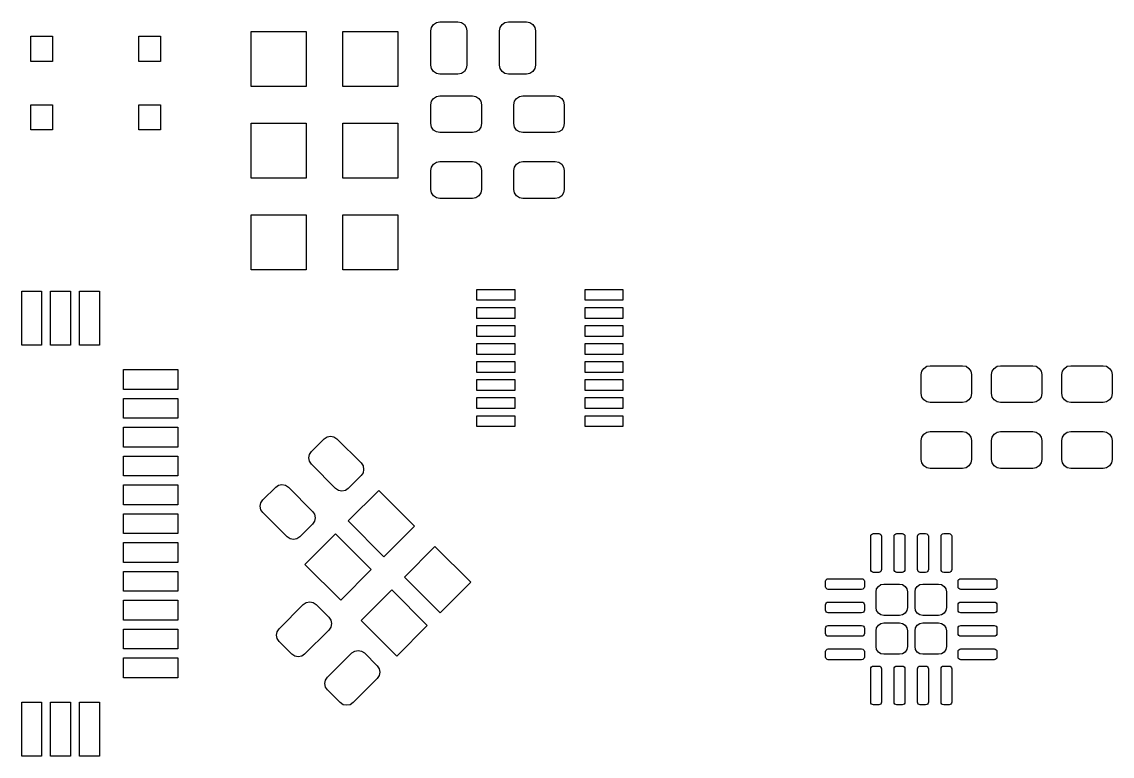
# Model space of a CAD drawing. Header units: inches. Extents: x 0.38 to 5.32, y 0.14 to 3.22.
# Drawn here: x 1.576 to 2.767, y 1.424 to 2.226 of the extents above; entities that cross this region are included whole.
import ezdxf

# ---------------------------------------------------------------- set-up
doc = ezdxf.new("R2010")
doc.units = ezdxf.units.IN
doc.header["$MEASUREMENT"] = 0
doc.layers.add('BLACK', color=250, linetype='CONTINUOUS')

msp = doc.modelspace()

# ---------------------------------------------------------------- linework, layer by layer
at = {"layer": 'BLACK', "linetype": 'CONTINUOUS'}
for p, q in [((1.8269, 2.1557), (1.8269, 2.2157)), ((1.8269, 2.2157), (1.8869, 2.2157)), ((1.8869, 2.2157), (1.8869, 2.1557)), ((1.9269, 2.1557), (1.9269, 2.2157)), ((1.9269, 2.2157), (1.9869, 2.2157)), ((1.9869, 2.2157), (1.9869, 2.1557)), ((2.0231, 2.2166), (2.0238, 2.2203)), ((2.0231, 2.1792), (2.0231, 2.2166)), ((2.0238, 2.2203), (2.026, 2.2235)), ((2.026, 2.2235), (2.0291, 2.2257)), ((2.0291, 2.2257), (2.0329, 2.2264)), ((2.0329, 2.2264), (2.0526, 2.2264)), ((2.0526, 2.2264), (2.0564, 2.2257)), ((2.0564, 2.2257), (2.0596, 2.2235)), ((2.0596, 2.2235), (2.0617, 2.2203)), ((2.0617, 2.2203), (2.0624, 2.2166)), ((2.0624, 2.2166), (2.0624, 2.1792)), ((2.0979, 2.2166), (2.0986, 2.2203)), ((2.0979, 2.1792), (2.0979, 2.2166)), ((2.0986, 2.2203), (2.1008, 2.2235)), ((2.1008, 2.2235), (2.1039, 2.2257)), ((2.1039, 2.2257), (2.1077, 2.2264)), ((2.1077, 2.2264), (2.1274, 2.2264)), ((2.1274, 2.2264), (2.1312, 2.2257)), ((2.1312, 2.2257), (2.1344, 2.2235)), ((2.1344, 2.2235), (2.1365, 2.2203)), ((2.1365, 2.2203), (2.1372, 2.2166)), ((2.1372, 2.2166), (2.1372, 2.1792)), ((1.5861, 2.1831), (1.5861, 2.2107)), ((1.5861, 2.2107), (1.6097, 2.2107)), ((1.6097, 2.2107), (1.6097, 2.1831)), ((1.7042, 2.1831), (1.7042, 2.2107)), ((1.7042, 2.2107), (1.7278, 2.2107)), ((1.7278, 2.2107), (1.7278, 2.1831)), ((1.6097, 2.1831), (1.5861, 2.1831)), ((1.7278, 2.1831), (1.7042, 2.1831)), ((2.0238, 2.1754), (2.0231, 2.1792)), ((2.026, 2.1722), (2.0238, 2.1754)), ((2.0291, 2.1701), (2.026, 2.1722)), ((2.0329, 2.1693), (2.0291, 2.1701)), ((2.0526, 2.1693), (2.0329, 2.1693)), ((2.0564, 2.1701), (2.0526, 2.1693)), ((2.0596, 2.1722), (2.0564, 2.1701)), ((2.0617, 2.1754), (2.0596, 2.1722)), ((2.0624, 2.1792), (2.0617, 2.1754)), ((2.0986, 2.1754), (2.0979, 2.1792)), ((2.1008, 2.1722), (2.0986, 2.1754)), ((2.1039, 2.1701), (2.1008, 2.1722)), ((2.1077, 2.1693), (2.1039, 2.1701)), ((2.1274, 2.1693), (2.1077, 2.1693)), ((2.1312, 2.1701), (2.1274, 2.1693)), ((2.1344, 2.1722), (2.1312, 2.1701)), ((2.1365, 2.1754), (2.1344, 2.1722)), ((2.1372, 2.1792), (2.1365, 2.1754)), ((1.8869, 2.1557), (1.8269, 2.1557)), ((1.9869, 2.1557), (1.9269, 2.1557)), ((2.026, 2.1428), (2.0291, 2.145)), ((2.0291, 2.145), (2.0329, 2.1457)), ((2.0329, 2.1457), (2.0683, 2.1457)), ((2.0683, 2.1457), (2.0721, 2.145)), ((2.0721, 2.145), (2.0753, 2.1428)), ((2.1165, 2.1428), (2.1197, 2.145)), ((2.1197, 2.145), (2.1235, 2.1457)), ((2.1235, 2.1457), (2.1589, 2.1457)), ((2.1589, 2.1457), (2.1627, 2.145)), ((2.1627, 2.145), (2.1659, 2.1428)), ((1.5861, 2.1083), (1.5861, 2.1359)), ((1.5861, 2.1359), (1.6097, 2.1359)), ((1.6097, 2.1359), (1.6097, 2.1083)), ((1.7042, 2.1083), (1.7042, 2.1359)), ((1.7042, 2.1359), (1.7278, 2.1359)), ((1.7278, 2.1359), (1.7278, 2.1083)), ((2.0231, 2.1359), (2.0238, 2.1396)), ((2.0231, 2.1152), (2.0231, 2.1359)), ((2.0238, 2.1396), (2.026, 2.1428)), ((2.0753, 2.1428), (2.0774, 2.1396)), ((2.0774, 2.1396), (2.0782, 2.1359)), ((2.0782, 2.1359), (2.0782, 2.1152)), ((2.1136, 2.1359), (2.1144, 2.1396)), ((2.1136, 2.1152), (2.1136, 2.1359)), ((2.1144, 2.1396), (2.1165, 2.1428)), ((2.1659, 2.1428), (2.168, 2.1396)), ((2.168, 2.1396), (2.1687, 2.1359)), ((2.1687, 2.1359), (2.1687, 2.1152)), ((1.6097, 2.1083), (1.5861, 2.1083)), ((1.7278, 2.1083), (1.7042, 2.1083)), ((1.8269, 2.0557), (1.8269, 2.1157)), ((1.8269, 2.1157), (1.8869, 2.1157)), ((1.8869, 2.1157), (1.8869, 2.0557)), ((1.9269, 2.0557), (1.9269, 2.1157)), ((1.9269, 2.1157), (1.9869, 2.1157)), ((1.9869, 2.1157), (1.9869, 2.0557)), ((2.0238, 2.1114), (2.0231, 2.1152)), ((2.026, 2.1082), (2.0238, 2.1114)), ((2.0291, 2.1061), (2.026, 2.1082)), ((2.0753, 2.1082), (2.0721, 2.1061)), ((2.0774, 2.1114), (2.0753, 2.1082)), ((2.0782, 2.1152), (2.0774, 2.1114)), ((2.1144, 2.1114), (2.1136, 2.1152)), ((2.1165, 2.1082), (2.1144, 2.1114)), ((2.1197, 2.1061), (2.1165, 2.1082)), ((2.1659, 2.1082), (2.1627, 2.1061)), ((2.168, 2.1114), (2.1659, 2.1082)), ((2.1687, 2.1152), (2.168, 2.1114)), ((2.0329, 2.1054), (2.0291, 2.1061)), ((2.0683, 2.1054), (2.0329, 2.1054)), ((2.0721, 2.1061), (2.0683, 2.1054)), ((2.1235, 2.1054), (2.1197, 2.1061)), ((2.1589, 2.1054), (2.1235, 2.1054)), ((2.1627, 2.1061), (2.1589, 2.1054)), ((2.026, 2.071), (2.0291, 2.0731)), ((2.0291, 2.0731), (2.0329, 2.0739)), ((2.0329, 2.0739), (2.0683, 2.0739)), ((2.0683, 2.0739), (2.0721, 2.0731)), ((2.0721, 2.0731), (2.0753, 2.071)), ((2.1165, 2.071), (2.1197, 2.0731)), ((2.1197, 2.0731), (2.1235, 2.0739)), ((2.1235, 2.0739), (2.1589, 2.0739)), ((2.1589, 2.0739), (2.1627, 2.0731)), ((2.1627, 2.0731), (2.1659, 2.071)), ((2.0231, 2.064), (2.0238, 2.0678)), ((2.0231, 2.0433), (2.0231, 2.064)), ((2.0238, 2.0678), (2.026, 2.071)), ((2.0753, 2.071), (2.0774, 2.0678)), ((2.0774, 2.0678), (2.0782, 2.064)), ((2.0782, 2.064), (2.0782, 2.0433)), ((2.1136, 2.064), (2.1144, 2.0678)), ((2.1136, 2.0433), (2.1136, 2.064)), ((2.1144, 2.0678), (2.1165, 2.071)), ((2.1659, 2.071), (2.168, 2.0678)), ((2.168, 2.0678), (2.1687, 2.064)), ((2.1687, 2.064), (2.1687, 2.0433)), ((1.8869, 2.0557), (1.8269, 2.0557)), ((1.9869, 2.0557), (1.9269, 2.0557)), ((2.0238, 2.0396), (2.0231, 2.0433)), ((2.026, 2.0364), (2.0238, 2.0396)), ((2.0774, 2.0396), (2.0753, 2.0364)), ((2.0782, 2.0433), (2.0774, 2.0396)), ((2.1144, 2.0396), (2.1136, 2.0433)), ((2.1165, 2.0364), (2.1144, 2.0396)), ((2.168, 2.0396), (2.1659, 2.0364)), ((2.1687, 2.0433), (2.168, 2.0396)), ((2.0291, 2.0343), (2.026, 2.0364)), ((2.0329, 2.0335), (2.0291, 2.0343)), ((2.0683, 2.0335), (2.0329, 2.0335)), ((2.0721, 2.0343), (2.0683, 2.0335)), ((2.0753, 2.0364), (2.0721, 2.0343)), ((2.1197, 2.0343), (2.1165, 2.0364)), ((2.1235, 2.0335), (2.1197, 2.0343)), ((2.1589, 2.0335), (2.1235, 2.0335)), ((2.1627, 2.0343), (2.1589, 2.0335)), ((2.1659, 2.0364), (2.1627, 2.0343)), ((1.8269, 1.9557), (1.8269, 2.0157)), ((1.8269, 2.0157), (1.8869, 2.0157)), ((1.8869, 2.0157), (1.8869, 1.9557)), ((1.9269, 1.9557), (1.9269, 2.0157)), ((1.9269, 2.0157), (1.9869, 2.0157)), ((1.9869, 2.0157), (1.9869, 1.9557)), ((1.8869, 1.9557), (1.8269, 1.9557)), ((1.9869, 1.9557), (1.9269, 1.9557)), ((1.5762, 1.8733), (1.5762, 1.9323)), ((1.5762, 1.9323), (1.5979, 1.9323)), ((1.5979, 1.9323), (1.5979, 1.8733)), ((1.6077, 1.8733), (1.6077, 1.9323)), ((1.6077, 1.9323), (1.6294, 1.9323)), ((1.6294, 1.9323), (1.6294, 1.8733)), ((1.6392, 1.8733), (1.6392, 1.9323)), ((1.6392, 1.9323), (1.6609, 1.9323)), ((1.6609, 1.9323), (1.6609, 1.8733)), ((2.0733, 1.9223), (2.0733, 1.9341)), ((2.0733, 1.9341), (2.1146, 1.9341)), ((2.1146, 1.9341), (2.1146, 1.9223)), ((2.1914, 1.9223), (2.1914, 1.9341)), ((2.1914, 1.9341), (2.2327, 1.9341)), ((2.2327, 1.9341), (2.2327, 1.9223)), ((2.1146, 1.9223), (2.0733, 1.9223)), ((2.2327, 1.9223), (2.1914, 1.9223)), ((2.0733, 1.9026), (2.0733, 1.9144)), ((2.0733, 1.9144), (2.1146, 1.9144)), ((2.1146, 1.9144), (2.1146, 1.9026)), ((2.1914, 1.9026), (2.1914, 1.9144)), ((2.1914, 1.9144), (2.2327, 1.9144)), ((2.2327, 1.9144), (2.2327, 1.9026)), ((2.1146, 1.9026), (2.0733, 1.9026)), ((2.0733, 1.8829), (2.0733, 1.8947)), ((2.0733, 1.8947), (2.1146, 1.8947)), ((2.1146, 1.8947), (2.1146, 1.8829)), ((2.2327, 1.9026), (2.1914, 1.9026)), ((2.1914, 1.8829), (2.1914, 1.8947)), ((2.1914, 1.8947), (2.2327, 1.8947)), ((2.2327, 1.8947), (2.2327, 1.8829)), ((2.1146, 1.8829), (2.0733, 1.8829)), ((2.2327, 1.8829), (2.1914, 1.8829)), ((1.5979, 1.8733), (1.5762, 1.8733)), ((1.6294, 1.8733), (1.6077, 1.8733)), ((1.6609, 1.8733), (1.6392, 1.8733)), ((2.0733, 1.8632), (2.0733, 1.875)), ((2.0733, 1.875), (2.1146, 1.875)), ((2.1146, 1.875), (2.1146, 1.8632)), ((2.1914, 1.8632), (2.1914, 1.875)), ((2.1914, 1.875), (2.2327, 1.875)), ((2.2327, 1.875), (2.2327, 1.8632)), ((2.1146, 1.8632), (2.0733, 1.8632)), ((2.2327, 1.8632), (2.1914, 1.8632)), ((1.6874, 1.825), (1.6874, 1.8467)), ((1.6874, 1.8467), (1.7465, 1.8467)), ((1.7465, 1.8467), (1.7465, 1.825)), ((2.0733, 1.8435), (2.0733, 1.8554)), ((2.0733, 1.8554), (2.1146, 1.8554)), ((2.1146, 1.8554), (2.1146, 1.8435)), ((2.1914, 1.8435), (2.1914, 1.8554)), ((2.1914, 1.8554), (2.2327, 1.8554)), ((2.2327, 1.8554), (2.2327, 1.8435)), ((2.5593, 1.8448), (2.5614, 1.848)), ((2.5614, 1.848), (2.5646, 1.8502)), ((2.5646, 1.8502), (2.5683, 1.8509)), ((2.5683, 1.8509), (2.6038, 1.8509)), ((2.6038, 1.8509), (2.6075, 1.8502)), ((2.6075, 1.8502), (2.6107, 1.848)), ((2.6107, 1.848), (2.6129, 1.8448)), ((2.636, 1.8448), (2.6382, 1.848)), ((2.6382, 1.848), (2.6414, 1.8502)), ((2.6414, 1.8502), (2.6451, 1.8509)), ((2.6451, 1.8509), (2.6806, 1.8509)), ((2.6806, 1.8509), (2.6843, 1.8502)), ((2.6843, 1.8502), (2.6875, 1.848)), ((2.6875, 1.848), (2.6896, 1.8448)), ((2.7128, 1.8448), (2.7149, 1.848)), ((2.7149, 1.848), (2.7181, 1.8502)), ((2.7181, 1.8502), (2.7219, 1.8509)), ((2.7219, 1.8509), (2.7573, 1.8509)), ((2.7573, 1.8509), (2.7611, 1.8502)), ((2.7611, 1.8502), (2.7643, 1.848)), ((2.7643, 1.848), (2.7664, 1.8448)), ((2.1146, 1.8435), (2.0733, 1.8435)), ((2.0733, 1.8239), (2.0733, 1.8357)), ((2.0733, 1.8357), (2.1146, 1.8357)), ((2.1146, 1.8357), (2.1146, 1.8239)), ((2.2327, 1.8435), (2.1914, 1.8435)), ((2.1914, 1.8239), (2.1914, 1.8357)), ((2.1914, 1.8357), (2.2327, 1.8357)), ((2.2327, 1.8357), (2.2327, 1.8239)), ((2.5585, 1.8411), (2.5593, 1.8448)), ((2.5585, 1.8204), (2.5585, 1.8411)), ((2.6129, 1.8448), (2.6136, 1.8411)), ((2.6136, 1.8411), (2.6136, 1.8204)), ((2.6353, 1.8411), (2.636, 1.8448)), ((2.6353, 1.8204), (2.6353, 1.8411)), ((2.6896, 1.8448), (2.6904, 1.8411)), ((2.6904, 1.8411), (2.6904, 1.8204)), ((2.712, 1.8411), (2.7128, 1.8448)), ((2.712, 1.8204), (2.712, 1.8411)), ((2.7664, 1.8448), (2.7672, 1.8411)), ((2.7672, 1.8411), (2.7672, 1.8204)), ((1.7465, 1.825), (1.6874, 1.825)), ((2.1146, 1.8239), (2.0733, 1.8239)), ((2.2327, 1.8239), (2.1914, 1.8239)), ((1.6874, 1.7935), (1.6874, 1.8152)), ((1.6874, 1.8152), (1.7465, 1.8152)), ((1.7465, 1.8152), (1.7465, 1.7935)), ((2.0733, 1.8042), (2.0733, 1.816)), ((2.0733, 1.816), (2.1146, 1.816)), ((2.1146, 1.816), (2.1146, 1.8042)), ((2.1914, 1.8042), (2.1914, 1.816)), ((2.1914, 1.816), (2.2327, 1.816)), ((2.2327, 1.816), (2.2327, 1.8042)), ((2.5593, 1.8166), (2.5585, 1.8204)), ((2.5614, 1.8135), (2.5593, 1.8166)), ((2.5646, 1.8113), (2.5614, 1.8135)), ((2.5683, 1.8106), (2.5646, 1.8113)), ((2.6038, 1.8106), (2.5683, 1.8106)), ((2.6075, 1.8113), (2.6038, 1.8106)), ((2.6107, 1.8135), (2.6075, 1.8113)), ((2.6129, 1.8166), (2.6107, 1.8135)), ((2.6136, 1.8204), (2.6129, 1.8166)), ((2.636, 1.8166), (2.6353, 1.8204)), ((2.6382, 1.8135), (2.636, 1.8166)), ((2.6414, 1.8113), (2.6382, 1.8135)), ((2.6451, 1.8106), (2.6414, 1.8113)), ((2.6806, 1.8106), (2.6451, 1.8106)), ((2.6843, 1.8113), (2.6806, 1.8106)), ((2.6875, 1.8135), (2.6843, 1.8113)), ((2.6896, 1.8166), (2.6875, 1.8135)), ((2.6904, 1.8204), (2.6896, 1.8166)), ((2.7128, 1.8166), (2.712, 1.8204)), ((2.7149, 1.8135), (2.7128, 1.8166)), ((2.7181, 1.8113), (2.7149, 1.8135)), ((2.7219, 1.8106), (2.7181, 1.8113)), ((2.7573, 1.8106), (2.7219, 1.8106)), ((2.7611, 1.8113), (2.7573, 1.8106)), ((2.7643, 1.8135), (2.7611, 1.8113)), ((2.7664, 1.8166), (2.7643, 1.8135)), ((2.7672, 1.8204), (2.7664, 1.8166)), ((2.1146, 1.8042), (2.0733, 1.8042)), ((2.2327, 1.8042), (2.1914, 1.8042)), ((1.7465, 1.7935), (1.6874, 1.7935)), ((2.0733, 1.7845), (2.0733, 1.7963)), ((2.0733, 1.7963), (2.1146, 1.7963)), ((2.1146, 1.7963), (2.1146, 1.7845)), ((2.1914, 1.7845), (2.1914, 1.7963)), ((2.1914, 1.7963), (2.2327, 1.7963)), ((2.2327, 1.7963), (2.2327, 1.7845)), ((1.6874, 1.762), (1.6874, 1.7837)), ((1.6874, 1.7837), (1.7465, 1.7837)), ((1.7465, 1.7837), (1.7465, 1.762)), ((2.1146, 1.7845), (2.0733, 1.7845)), ((2.2327, 1.7845), (2.1914, 1.7845)), ((2.5593, 1.773), (2.5614, 1.7762)), ((2.5614, 1.7762), (2.5646, 1.7783)), ((2.5646, 1.7783), (2.5683, 1.7791)), ((2.5683, 1.7791), (2.6038, 1.7791)), ((2.6038, 1.7791), (2.6075, 1.7783)), ((2.6075, 1.7783), (2.6107, 1.7762)), ((2.6107, 1.7762), (2.6129, 1.773)), ((2.636, 1.773), (2.6382, 1.7762)), ((2.6382, 1.7762), (2.6414, 1.7783)), ((2.6414, 1.7783), (2.6451, 1.7791)), ((2.6451, 1.7791), (2.6806, 1.7791)), ((2.6806, 1.7791), (2.6843, 1.7783)), ((2.6843, 1.7783), (2.6875, 1.7762)), ((2.6875, 1.7762), (2.6896, 1.773)), ((2.7128, 1.773), (2.7149, 1.7762)), ((2.7149, 1.7762), (2.7181, 1.7783)), ((2.7181, 1.7783), (2.7219, 1.7791)), ((2.7219, 1.7791), (2.7573, 1.7791)), ((2.7573, 1.7791), (2.7611, 1.7783)), ((2.7611, 1.7783), (2.7643, 1.7762)), ((2.7643, 1.7762), (2.7664, 1.773)), ((1.8925, 1.7572), (1.9064, 1.7711)), ((1.9064, 1.7711), (1.9096, 1.7733)), ((1.9096, 1.7733), (1.9133, 1.774)), ((1.9133, 1.774), (1.9171, 1.7733)), ((1.9171, 1.7733), (1.9203, 1.7711)), ((1.9203, 1.7711), (1.9467, 1.7447)), ((2.5585, 1.7692), (2.5593, 1.773)), ((2.5585, 1.7486), (2.5585, 1.7692)), ((2.6129, 1.773), (2.6136, 1.7692)), ((2.6136, 1.7692), (2.6136, 1.7486)), ((2.6353, 1.7692), (2.636, 1.773)), ((2.6353, 1.7486), (2.6353, 1.7692)), ((2.6896, 1.773), (2.6904, 1.7692)), ((2.6904, 1.7692), (2.6904, 1.7486)), ((2.712, 1.7692), (2.7128, 1.773)), ((2.712, 1.7486), (2.712, 1.7692)), ((2.7664, 1.773), (2.7672, 1.7692)), ((2.7672, 1.7692), (2.7672, 1.7486)), ((1.7465, 1.762), (1.6874, 1.762)), ((1.6874, 1.7306), (1.6874, 1.7522)), ((1.6874, 1.7522), (1.7465, 1.7522)), ((1.7465, 1.7522), (1.7465, 1.7306)), ((1.8896, 1.7503), (1.8903, 1.754)), ((1.8903, 1.754), (1.8925, 1.7572)), ((1.8903, 1.7465), (1.8896, 1.7503)), ((1.8925, 1.7433), (1.8903, 1.7465)), ((1.9189, 1.7169), (1.8925, 1.7433)), ((1.9467, 1.7447), (1.9489, 1.7415)), ((1.9489, 1.7415), (1.9496, 1.7377)), ((2.5593, 1.7448), (2.5585, 1.7486)), ((2.5614, 1.7416), (2.5593, 1.7448)), ((2.5646, 1.7395), (2.5614, 1.7416)), ((2.5683, 1.7387), (2.5646, 1.7395)), ((2.6075, 1.7395), (2.6038, 1.7387)), ((2.6107, 1.7416), (2.6075, 1.7395)), ((2.6129, 1.7448), (2.6107, 1.7416)), ((2.6136, 1.7486), (2.6129, 1.7448)), ((2.636, 1.7448), (2.6353, 1.7486)), ((2.6382, 1.7416), (2.636, 1.7448)), ((2.6414, 1.7395), (2.6382, 1.7416)), ((2.6451, 1.7387), (2.6414, 1.7395)), ((2.6843, 1.7395), (2.6806, 1.7387)), ((2.6875, 1.7416), (2.6843, 1.7395)), ((2.6896, 1.7448), (2.6875, 1.7416)), ((2.6904, 1.7486), (2.6896, 1.7448)), ((2.7128, 1.7448), (2.712, 1.7486)), ((2.7149, 1.7416), (2.7128, 1.7448)), ((2.7181, 1.7395), (2.7149, 1.7416)), ((2.7219, 1.7387), (2.7181, 1.7395)), ((2.7611, 1.7395), (2.7573, 1.7387)), ((2.7643, 1.7416), (2.7611, 1.7395)), ((2.7664, 1.7448), (2.7643, 1.7416)), ((2.7672, 1.7486), (2.7664, 1.7448)), ((1.7465, 1.7306), (1.6874, 1.7306)), ((1.9467, 1.7308), (1.9328, 1.7169)), ((1.9489, 1.734), (1.9467, 1.7308)), ((1.9496, 1.7377), (1.9489, 1.734)), ((2.6038, 1.7387), (2.5683, 1.7387)), ((2.6806, 1.7387), (2.6451, 1.7387)), ((2.7573, 1.7387), (2.7219, 1.7387)), ((1.6874, 1.6991), (1.6874, 1.7207)), ((1.6874, 1.7207), (1.7465, 1.7207)), ((1.7465, 1.7207), (1.7465, 1.6991)), ((1.8396, 1.7043), (1.8535, 1.7183)), ((1.8535, 1.7183), (1.8567, 1.7204)), ((1.8567, 1.7204), (1.8604, 1.7211)), ((1.8604, 1.7211), (1.8642, 1.7204)), ((1.8642, 1.7204), (1.8674, 1.7183)), ((1.8674, 1.7183), (1.8938, 1.6918)), ((1.9221, 1.7147), (1.9189, 1.7169)), ((1.9328, 1.7169), (1.9296, 1.7147)), ((1.8374, 1.7011), (1.8396, 1.7043)), ((1.9259, 1.714), (1.9221, 1.7147)), ((1.9296, 1.7147), (1.9259, 1.714)), ((1.9328, 1.6813), (1.9662, 1.7147)), ((1.9662, 1.7147), (2.0052, 1.6757)), ((1.7465, 1.6991), (1.6874, 1.6991)), ((1.8367, 1.6974), (1.8374, 1.7011)), ((1.8374, 1.6936), (1.8367, 1.6974)), ((1.8396, 1.6904), (1.8374, 1.6936)), ((1.8938, 1.6918), (1.896, 1.6886)), ((1.6874, 1.6676), (1.6874, 1.6892)), ((1.6874, 1.6892), (1.7465, 1.6892)), ((1.7465, 1.6892), (1.7465, 1.6676)), ((1.866, 1.664), (1.8396, 1.6904)), ((1.896, 1.6811), (1.8938, 1.6779)), ((1.896, 1.6886), (1.8967, 1.6848)), ((1.8967, 1.6848), (1.896, 1.6811)), ((1.9718, 1.6423), (1.9328, 1.6813)), ((1.7465, 1.6676), (1.6874, 1.6676)), ((1.8938, 1.6779), (1.8799, 1.664)), ((1.8855, 1.6339), (1.9189, 1.6673)), ((1.9189, 1.6673), (1.9579, 1.6284)), ((2.0052, 1.6757), (1.9718, 1.6423)), ((2.5043, 1.6667), (2.5052, 1.6673)), ((2.5052, 1.6673), (2.5063, 1.6676)), ((2.5063, 1.6676), (2.5122, 1.6676)), ((2.5122, 1.6676), (2.5134, 1.6673)), ((2.5134, 1.6673), (2.5143, 1.6667)), ((2.5298, 1.6667), (2.5308, 1.6673)), ((2.5308, 1.6673), (2.5319, 1.6676)), ((2.5319, 1.6676), (2.5378, 1.6676)), ((2.5378, 1.6676), (2.539, 1.6673)), ((2.539, 1.6673), (2.5399, 1.6667)), ((2.5554, 1.6667), (2.5564, 1.6673)), ((2.5564, 1.6673), (2.5575, 1.6676)), ((2.5575, 1.6676), (2.5634, 1.6676)), ((2.5634, 1.6676), (2.5646, 1.6673)), ((2.5646, 1.6673), (2.5655, 1.6667)), ((2.581, 1.6667), (2.582, 1.6673)), ((2.582, 1.6673), (2.5831, 1.6676)), ((2.5831, 1.6676), (2.589, 1.6676)), ((2.589, 1.6676), (2.5901, 1.6673)), ((2.5901, 1.6673), (2.5911, 1.6667)), ((1.6874, 1.6361), (1.6874, 1.6577)), ((1.6874, 1.6577), (1.7465, 1.6577)), ((1.7465, 1.6577), (1.7465, 1.6361)), ((1.8692, 1.6618), (1.866, 1.664)), ((1.873, 1.6611), (1.8692, 1.6618)), ((1.8767, 1.6618), (1.873, 1.6611)), ((1.8799, 1.664), (1.8767, 1.6618)), ((2.5034, 1.6646), (2.5036, 1.6657)), ((2.5034, 1.6282), (2.5034, 1.6646)), ((2.5036, 1.6657), (2.5043, 1.6667)), ((2.5143, 1.6667), (2.515, 1.6657)), ((2.515, 1.6657), (2.5152, 1.6646)), ((2.5152, 1.6646), (2.5152, 1.6282)), ((2.529, 1.6646), (2.5292, 1.6657)), ((2.529, 1.6282), (2.529, 1.6646)), ((2.5292, 1.6657), (2.5298, 1.6667)), ((2.5399, 1.6667), (2.5406, 1.6657)), ((2.5406, 1.6657), (2.5408, 1.6646)), ((2.5408, 1.6646), (2.5408, 1.6282)), ((2.5546, 1.6646), (2.5548, 1.6657)), ((2.5546, 1.6282), (2.5546, 1.6646)), ((2.5548, 1.6657), (2.5554, 1.6667)), ((2.5655, 1.6667), (2.5662, 1.6657)), ((2.5662, 1.6657), (2.5664, 1.6646)), ((2.5664, 1.6646), (2.5664, 1.6282)), ((2.5802, 1.6646), (2.5804, 1.6657)), ((2.5802, 1.6282), (2.5802, 1.6646)), ((2.5804, 1.6657), (2.581, 1.6667)), ((2.5911, 1.6667), (2.5917, 1.6657)), ((2.5917, 1.6657), (2.592, 1.6646)), ((2.592, 1.6646), (2.592, 1.6282)), ((1.9941, 1.62), (2.0275, 1.6534)), ((2.0275, 1.6534), (2.0665, 1.6144)), ((1.7465, 1.6361), (1.6874, 1.6361)), ((1.9245, 1.595), (1.8855, 1.6339)), ((1.6874, 1.6046), (1.6874, 1.6262)), ((1.6874, 1.6262), (1.7465, 1.6262)), ((1.7465, 1.6262), (1.7465, 1.6046)), ((1.9579, 1.6284), (1.9245, 1.595)), ((2.033, 1.581), (1.9941, 1.62)), ((2.5036, 1.6271), (2.5034, 1.6282)), ((2.5043, 1.6261), (2.5036, 1.6271)), ((2.5052, 1.6255), (2.5043, 1.6261)), ((2.5063, 1.6252), (2.5052, 1.6255)), ((2.5122, 1.6252), (2.5063, 1.6252)), ((2.5134, 1.6255), (2.5122, 1.6252)), ((2.5143, 1.6261), (2.5134, 1.6255)), ((2.515, 1.6271), (2.5143, 1.6261)), ((2.5152, 1.6282), (2.515, 1.6271)), ((2.5292, 1.6271), (2.529, 1.6282)), ((2.5298, 1.6261), (2.5292, 1.6271)), ((2.5308, 1.6255), (2.5298, 1.6261)), ((2.5319, 1.6252), (2.5308, 1.6255)), ((2.5378, 1.6252), (2.5319, 1.6252)), ((2.539, 1.6255), (2.5378, 1.6252)), ((2.5399, 1.6261), (2.539, 1.6255)), ((2.5406, 1.6271), (2.5399, 1.6261)), ((2.5408, 1.6282), (2.5406, 1.6271)), ((2.5548, 1.6271), (2.5546, 1.6282)), ((2.5554, 1.6261), (2.5548, 1.6271)), ((2.5564, 1.6255), (2.5554, 1.6261)), ((2.5575, 1.6252), (2.5564, 1.6255)), ((2.5634, 1.6252), (2.5575, 1.6252)), ((2.5646, 1.6255), (2.5634, 1.6252)), ((2.5655, 1.6261), (2.5646, 1.6255)), ((2.5662, 1.6271), (2.5655, 1.6261)), ((2.5664, 1.6282), (2.5662, 1.6271)), ((2.5804, 1.6271), (2.5802, 1.6282)), ((2.581, 1.6261), (2.5804, 1.6271)), ((2.582, 1.6255), (2.581, 1.6261)), ((2.5831, 1.6252), (2.582, 1.6255)), ((2.589, 1.6252), (2.5831, 1.6252)), ((2.5901, 1.6255), (2.589, 1.6252)), ((2.5911, 1.6261), (2.5901, 1.6255)), ((2.5917, 1.6271), (2.5911, 1.6261)), ((2.592, 1.6282), (2.5917, 1.6271)), ((2.0665, 1.6144), (2.033, 1.581)), ((2.4542, 1.6154), (2.4544, 1.6165)), ((2.4542, 1.6095), (2.4542, 1.6154)), ((2.4544, 1.6084), (2.4542, 1.6095)), ((2.4544, 1.6165), (2.455, 1.6175)), ((2.455, 1.6074), (2.4544, 1.6084)), ((2.455, 1.6175), (2.456, 1.6181)), ((2.456, 1.6181), (2.4571, 1.6183)), ((2.4571, 1.6183), (2.4935, 1.6183)), ((2.4935, 1.6183), (2.4947, 1.6181)), ((2.4947, 1.6181), (2.4956, 1.6175)), ((2.4956, 1.6175), (2.4963, 1.6165)), ((2.4963, 1.6084), (2.4956, 1.6074)), ((2.4963, 1.6165), (2.4965, 1.6154)), ((2.4965, 1.6095), (2.4963, 1.6084)), ((2.4965, 1.6154), (2.4965, 1.6095)), ((2.5099, 1.6072), (2.5118, 1.6099)), ((2.5118, 1.6099), (2.5146, 1.6118)), ((2.5146, 1.6118), (2.5179, 1.6124)), ((2.5179, 1.6124), (2.535, 1.6124)), ((2.535, 1.6124), (2.5383, 1.6118)), ((2.5383, 1.6118), (2.541, 1.6099)), ((2.541, 1.6099), (2.5429, 1.6072)), ((2.5525, 1.6072), (2.5543, 1.6099)), ((2.5543, 1.6099), (2.5571, 1.6118)), ((2.5571, 1.6118), (2.5604, 1.6124)), ((2.5604, 1.6124), (2.5775, 1.6124)), ((2.5775, 1.6124), (2.5808, 1.6118)), ((2.5808, 1.6118), (2.5836, 1.6099)), ((2.5836, 1.6099), (2.5854, 1.6072)), ((2.5989, 1.6154), (2.5991, 1.6165)), ((2.5989, 1.6095), (2.5989, 1.6154)), ((2.5991, 1.6084), (2.5989, 1.6095)), ((2.5991, 1.6165), (2.5997, 1.6175)), ((2.5997, 1.6074), (2.5991, 1.6084)), ((2.5997, 1.6175), (2.6007, 1.6181)), ((2.6007, 1.6181), (2.6018, 1.6183)), ((2.6018, 1.6183), (2.6382, 1.6183)), ((2.6382, 1.6183), (2.6394, 1.6181)), ((2.6394, 1.6181), (2.6403, 1.6175)), ((2.6403, 1.6175), (2.641, 1.6165)), ((2.641, 1.6084), (2.6403, 1.6074)), ((2.641, 1.6165), (2.6412, 1.6154)), ((2.6412, 1.6095), (2.641, 1.6084)), ((2.6412, 1.6154), (2.6412, 1.6095)), ((1.7465, 1.6046), (1.6874, 1.6046)), ((1.9467, 1.5727), (1.9802, 1.6061)), ((1.9802, 1.6061), (2.0191, 1.5671)), ((2.456, 1.6068), (2.455, 1.6074)), ((2.4571, 1.6065), (2.456, 1.6068)), ((2.4935, 1.6065), (2.4571, 1.6065)), ((2.4947, 1.6068), (2.4935, 1.6065)), ((2.4956, 1.6074), (2.4947, 1.6068)), ((2.5093, 1.6039), (2.5099, 1.6072)), ((2.5093, 1.5868), (2.5093, 1.6039)), ((2.5429, 1.6072), (2.5435, 1.6039)), ((2.5435, 1.6039), (2.5435, 1.5868)), ((2.5518, 1.6039), (2.5525, 1.6072)), ((2.5518, 1.5868), (2.5518, 1.6039)), ((2.5854, 1.6072), (2.5861, 1.6039)), ((2.5861, 1.6039), (2.5861, 1.5868)), ((2.6007, 1.6068), (2.5997, 1.6074)), ((2.6018, 1.6065), (2.6007, 1.6068)), ((2.6382, 1.6065), (2.6018, 1.6065)), ((2.6394, 1.6068), (2.6382, 1.6065)), ((2.6403, 1.6074), (2.6394, 1.6068)), ((1.6874, 1.5731), (1.6874, 1.5947)), ((1.6874, 1.5947), (1.7465, 1.5947)), ((1.7465, 1.5947), (1.7465, 1.5731)), ((1.8573, 1.5636), (1.8837, 1.59)), ((1.8837, 1.59), (1.8869, 1.5922)), ((1.8869, 1.5922), (1.8907, 1.5929)), ((1.8907, 1.5929), (1.8944, 1.5922)), ((1.8944, 1.5922), (1.8976, 1.59)), ((1.8976, 1.59), (1.9116, 1.5761)), ((2.4542, 1.5898), (2.4544, 1.5909)), ((2.4542, 1.5839), (2.4542, 1.5898)), ((2.4544, 1.5909), (2.455, 1.5919)), ((2.455, 1.5919), (2.456, 1.5925)), ((2.456, 1.5925), (2.4571, 1.5928)), ((2.4571, 1.5928), (2.4935, 1.5928)), ((2.4935, 1.5928), (2.4947, 1.5925)), ((2.4947, 1.5925), (2.4956, 1.5919)), ((2.4956, 1.5919), (2.4963, 1.5909)), ((2.4963, 1.5909), (2.4965, 1.5898)), ((2.4965, 1.5898), (2.4965, 1.5839)), ((2.5099, 1.5835), (2.5093, 1.5868)), ((2.5435, 1.5868), (2.5429, 1.5835)), ((2.5525, 1.5835), (2.5518, 1.5868)), ((2.5861, 1.5868), (2.5854, 1.5835)), ((2.5989, 1.5898), (2.5991, 1.5909)), ((2.5989, 1.5839), (2.5989, 1.5898)), ((2.5991, 1.5909), (2.5997, 1.5919)), ((2.5997, 1.5919), (2.6007, 1.5925)), ((2.6007, 1.5925), (2.6018, 1.5928)), ((2.6018, 1.5928), (2.6382, 1.5928)), ((2.6382, 1.5928), (2.6394, 1.5925)), ((2.6394, 1.5925), (2.6403, 1.5919)), ((2.6403, 1.5919), (2.641, 1.5909)), ((2.641, 1.5909), (2.6412, 1.5898)), ((2.6412, 1.5898), (2.6412, 1.5839)), ((1.7465, 1.5731), (1.6874, 1.5731)), ((1.9116, 1.5761), (1.9137, 1.5729)), ((1.9137, 1.5729), (1.9144, 1.5692)), ((1.9857, 1.5337), (1.9467, 1.5727)), ((2.4544, 1.5828), (2.4542, 1.5839)), ((2.455, 1.5818), (2.4544, 1.5828)), ((2.456, 1.5812), (2.455, 1.5818)), ((2.4571, 1.5809), (2.456, 1.5812)), ((2.4935, 1.5809), (2.4571, 1.5809)), ((2.4947, 1.5812), (2.4935, 1.5809)), ((2.4956, 1.5818), (2.4947, 1.5812)), ((2.4963, 1.5828), (2.4956, 1.5818)), ((2.4965, 1.5839), (2.4963, 1.5828)), ((2.5118, 1.5807), (2.5099, 1.5835)), ((2.5146, 1.5788), (2.5118, 1.5807)), ((2.5179, 1.5782), (2.5146, 1.5788)), ((2.535, 1.5782), (2.5179, 1.5782)), ((2.5383, 1.5788), (2.535, 1.5782)), ((2.541, 1.5807), (2.5383, 1.5788)), ((2.5429, 1.5835), (2.541, 1.5807)), ((2.5543, 1.5807), (2.5525, 1.5835)), ((2.5571, 1.5788), (2.5543, 1.5807)), ((2.5604, 1.5782), (2.5571, 1.5788)), ((2.5775, 1.5782), (2.5604, 1.5782)), ((2.5808, 1.5788), (2.5775, 1.5782)), ((2.5836, 1.5807), (2.5808, 1.5788)), ((2.5854, 1.5835), (2.5836, 1.5807)), ((2.5991, 1.5828), (2.5989, 1.5839)), ((2.5997, 1.5818), (2.5991, 1.5828)), ((2.6007, 1.5812), (2.5997, 1.5818)), ((2.6018, 1.5809), (2.6007, 1.5812)), ((2.6382, 1.5809), (2.6018, 1.5809)), ((2.6394, 1.5812), (2.6382, 1.5809)), ((2.6403, 1.5818), (2.6394, 1.5812)), ((2.641, 1.5828), (2.6403, 1.5818)), ((2.6412, 1.5839), (2.641, 1.5828)), ((1.6874, 1.5416), (1.6874, 1.5632)), ((1.6874, 1.5632), (1.7465, 1.5632)), ((1.7465, 1.5632), (1.7465, 1.5416)), ((1.8544, 1.5566), (1.8551, 1.5604)), ((1.8551, 1.5604), (1.8573, 1.5636)), ((1.9116, 1.5622), (1.8851, 1.5358)), ((1.9137, 1.5654), (1.9116, 1.5622)), ((1.9144, 1.5692), (1.9137, 1.5654)), ((2.0191, 1.5671), (1.9857, 1.5337)), ((2.4542, 1.5642), (2.4544, 1.5653)), ((2.4542, 1.5583), (2.4542, 1.5642)), ((2.4544, 1.5653), (2.455, 1.5663)), ((2.455, 1.5663), (2.456, 1.5669)), ((2.456, 1.5669), (2.4571, 1.5672)), ((2.4571, 1.5672), (2.4935, 1.5672)), ((2.4935, 1.5672), (2.4947, 1.5669)), ((2.4947, 1.5669), (2.4956, 1.5663)), ((2.4956, 1.5663), (2.4963, 1.5653)), ((2.4963, 1.5653), (2.4965, 1.5642)), ((2.4965, 1.5642), (2.4965, 1.5583)), ((2.5093, 1.5614), (2.5099, 1.5646)), ((2.5093, 1.5442), (2.5093, 1.5614)), ((2.5099, 1.5646), (2.5118, 1.5674)), ((2.5118, 1.5674), (2.5146, 1.5693)), ((2.5146, 1.5693), (2.5179, 1.5699)), ((2.5179, 1.5699), (2.535, 1.5699)), ((2.535, 1.5699), (2.5383, 1.5693)), ((2.5383, 1.5693), (2.541, 1.5674)), ((2.541, 1.5674), (2.5429, 1.5646)), ((2.5429, 1.5646), (2.5435, 1.5614)), ((2.5435, 1.5614), (2.5435, 1.5442)), ((2.5518, 1.5614), (2.5525, 1.5646)), ((2.5518, 1.5442), (2.5518, 1.5614)), ((2.5525, 1.5646), (2.5543, 1.5674)), ((2.5543, 1.5674), (2.5571, 1.5693)), ((2.5571, 1.5693), (2.5604, 1.5699)), ((2.5604, 1.5699), (2.5775, 1.5699)), ((2.5775, 1.5699), (2.5808, 1.5693)), ((2.5808, 1.5693), (2.5836, 1.5674)), ((2.5836, 1.5674), (2.5854, 1.5646)), ((2.5854, 1.5646), (2.5861, 1.5614)), ((2.5861, 1.5614), (2.5861, 1.5442)), ((2.5989, 1.5642), (2.5991, 1.5653)), ((2.5989, 1.5583), (2.5989, 1.5642)), ((2.5991, 1.5653), (2.5997, 1.5663)), ((2.5997, 1.5663), (2.6007, 1.5669)), ((2.6007, 1.5669), (2.6018, 1.5672)), ((2.6018, 1.5672), (2.6382, 1.5672)), ((2.6382, 1.5672), (2.6394, 1.5669)), ((2.6394, 1.5669), (2.6403, 1.5663)), ((2.6403, 1.5663), (2.641, 1.5653)), ((2.641, 1.5653), (2.6412, 1.5642)), ((2.6412, 1.5642), (2.6412, 1.5583)), ((1.8551, 1.5529), (1.8544, 1.5566)), ((1.8573, 1.5497), (1.8551, 1.5529)), ((1.8712, 1.5358), (1.8573, 1.5497)), ((2.4544, 1.5572), (2.4542, 1.5583)), ((2.455, 1.5562), (2.4544, 1.5572)), ((2.456, 1.5556), (2.455, 1.5562)), ((2.4571, 1.5554), (2.456, 1.5556)), ((2.4935, 1.5554), (2.4571, 1.5554)), ((2.4947, 1.5556), (2.4935, 1.5554)), ((2.4956, 1.5562), (2.4947, 1.5556)), ((2.4963, 1.5572), (2.4956, 1.5562)), ((2.4965, 1.5583), (2.4963, 1.5572)), ((2.5991, 1.5572), (2.5989, 1.5583)), ((2.5997, 1.5562), (2.5991, 1.5572)), ((2.6007, 1.5556), (2.5997, 1.5562)), ((2.6018, 1.5554), (2.6007, 1.5556)), ((2.6382, 1.5554), (2.6018, 1.5554)), ((2.6394, 1.5556), (2.6382, 1.5554)), ((2.6403, 1.5562), (2.6394, 1.5556)), ((2.641, 1.5572), (2.6403, 1.5562)), ((2.6412, 1.5583), (2.641, 1.5572)), ((1.7465, 1.5416), (1.6874, 1.5416)), ((1.9102, 1.5107), (1.9366, 1.5372)), ((1.9366, 1.5372), (1.9398, 1.5393)), ((1.9398, 1.5393), (1.9436, 1.54)), ((1.9436, 1.54), (1.9473, 1.5393)), ((1.9473, 1.5393), (1.9505, 1.5372)), ((1.9505, 1.5372), (1.9645, 1.5232)), ((2.4542, 1.5386), (2.4544, 1.5398)), ((2.4542, 1.5327), (2.4542, 1.5386)), ((2.4544, 1.5398), (2.455, 1.5407)), ((2.455, 1.5407), (2.456, 1.5414)), ((2.456, 1.5414), (2.4571, 1.5416)), ((2.4571, 1.5416), (2.4935, 1.5416)), ((2.4935, 1.5416), (2.4947, 1.5414)), ((2.4947, 1.5414), (2.4956, 1.5407)), ((2.4956, 1.5407), (2.4963, 1.5398)), ((2.4963, 1.5398), (2.4965, 1.5386)), ((2.4965, 1.5386), (2.4965, 1.5327)), ((2.5099, 1.541), (2.5093, 1.5442)), ((2.5118, 1.5382), (2.5099, 1.541)), ((2.5146, 1.5363), (2.5118, 1.5382)), ((2.5179, 1.5357), (2.5146, 1.5363)), ((2.5383, 1.5363), (2.535, 1.5357)), ((2.541, 1.5382), (2.5383, 1.5363)), ((2.5429, 1.541), (2.541, 1.5382)), ((2.5435, 1.5442), (2.5429, 1.541)), ((2.5525, 1.541), (2.5518, 1.5442)), ((2.5543, 1.5382), (2.5525, 1.541)), ((2.5571, 1.5363), (2.5543, 1.5382)), ((2.5604, 1.5357), (2.5571, 1.5363)), ((2.5808, 1.5363), (2.5775, 1.5357)), ((2.5836, 1.5382), (2.5808, 1.5363)), ((2.5854, 1.541), (2.5836, 1.5382)), ((2.5861, 1.5442), (2.5854, 1.541)), ((2.5989, 1.5386), (2.5991, 1.5398)), ((2.5989, 1.5327), (2.5989, 1.5386)), ((2.5991, 1.5398), (2.5997, 1.5407)), ((2.5997, 1.5407), (2.6007, 1.5414)), ((2.6007, 1.5414), (2.6018, 1.5416)), ((2.6018, 1.5416), (2.6382, 1.5416)), ((2.6382, 1.5416), (2.6394, 1.5414)), ((2.6394, 1.5414), (2.6403, 1.5407)), ((2.6403, 1.5407), (2.641, 1.5398)), ((2.641, 1.5398), (2.6412, 1.5386)), ((2.6412, 1.5386), (2.6412, 1.5327)), ((1.6874, 1.5101), (1.6874, 1.5317)), ((1.6874, 1.5317), (1.7465, 1.5317)), ((1.7465, 1.5317), (1.7465, 1.5101)), ((1.8744, 1.5336), (1.8712, 1.5358)), ((1.8782, 1.5329), (1.8744, 1.5336)), ((1.8819, 1.5336), (1.8782, 1.5329)), ((1.8851, 1.5358), (1.8819, 1.5336)), ((2.4544, 1.5316), (2.4542, 1.5327)), ((2.455, 1.5306), (2.4544, 1.5316)), ((2.456, 1.53), (2.455, 1.5306)), ((2.4571, 1.5298), (2.456, 1.53)), ((2.4935, 1.5298), (2.4571, 1.5298)), ((2.4947, 1.53), (2.4935, 1.5298)), ((2.4956, 1.5306), (2.4947, 1.53)), ((2.4963, 1.5316), (2.4956, 1.5306)), ((2.4965, 1.5327), (2.4963, 1.5316)), ((2.535, 1.5357), (2.5179, 1.5357)), ((2.5775, 1.5357), (2.5604, 1.5357)), ((2.5991, 1.5316), (2.5989, 1.5327)), ((2.5997, 1.5306), (2.5991, 1.5316)), ((2.6007, 1.53), (2.5997, 1.5306)), ((2.6018, 1.5298), (2.6007, 1.53)), ((2.6382, 1.5298), (2.6018, 1.5298)), ((2.6394, 1.53), (2.6382, 1.5298)), ((2.6403, 1.5306), (2.6394, 1.53)), ((2.641, 1.5316), (2.6403, 1.5306)), ((2.6412, 1.5327), (2.641, 1.5316)), ((1.9645, 1.5232), (1.9666, 1.52)), ((1.9666, 1.5125), (1.9645, 1.5093)), ((1.9666, 1.52), (1.9673, 1.5163)), ((1.9673, 1.5163), (1.9666, 1.5125)), ((2.5034, 1.5199), (2.5036, 1.5211)), ((2.5034, 1.4835), (2.5034, 1.5199)), ((2.5036, 1.5211), (2.5043, 1.522)), ((2.5043, 1.522), (2.5052, 1.5226)), ((2.5052, 1.5226), (2.5063, 1.5229)), ((2.5063, 1.5229), (2.5122, 1.5229)), ((2.5122, 1.5229), (2.5134, 1.5226)), ((2.5134, 1.5226), (2.5143, 1.522)), ((2.5143, 1.522), (2.515, 1.5211)), ((2.515, 1.5211), (2.5152, 1.5199)), ((2.5152, 1.5199), (2.5152, 1.4835)), ((2.529, 1.5199), (2.5292, 1.5211)), ((2.529, 1.4835), (2.529, 1.5199)), ((2.5292, 1.5211), (2.5298, 1.522)), ((2.5298, 1.522), (2.5308, 1.5226)), ((2.5308, 1.5226), (2.5319, 1.5229)), ((2.5319, 1.5229), (2.5378, 1.5229)), ((2.5378, 1.5229), (2.539, 1.5226)), ((2.539, 1.5226), (2.5399, 1.522)), ((2.5399, 1.522), (2.5406, 1.5211)), ((2.5406, 1.5211), (2.5408, 1.5199)), ((2.5408, 1.5199), (2.5408, 1.4835)), ((2.5546, 1.5199), (2.5548, 1.5211)), ((2.5546, 1.4835), (2.5546, 1.5199)), ((2.5548, 1.5211), (2.5554, 1.522)), ((2.5554, 1.522), (2.5564, 1.5226)), ((2.5564, 1.5226), (2.5575, 1.5229)), ((2.5575, 1.5229), (2.5634, 1.5229)), ((2.5634, 1.5229), (2.5646, 1.5226)), ((2.5646, 1.5226), (2.5655, 1.522)), ((2.5655, 1.522), (2.5662, 1.5211)), ((2.5662, 1.5211), (2.5664, 1.5199)), ((2.5664, 1.5199), (2.5664, 1.4835)), ((2.5802, 1.5199), (2.5804, 1.5211)), ((2.5802, 1.4835), (2.5802, 1.5199)), ((2.5804, 1.5211), (2.581, 1.522)), ((2.581, 1.522), (2.582, 1.5226)), ((2.582, 1.5226), (2.5831, 1.5229)), ((2.5831, 1.5229), (2.589, 1.5229)), ((2.589, 1.5229), (2.5901, 1.5226)), ((2.5901, 1.5226), (2.5911, 1.522)), ((2.5911, 1.522), (2.5917, 1.5211)), ((2.5917, 1.5211), (2.592, 1.5199)), ((2.592, 1.5199), (2.592, 1.4835)), ((1.7465, 1.5101), (1.6874, 1.5101)), ((1.9073, 1.5037), (1.908, 1.5075)), ((1.908, 1.5), (1.9073, 1.5037)), ((1.908, 1.5075), (1.9102, 1.5107)), ((1.9645, 1.5093), (1.938, 1.4829)), ((1.9102, 1.4968), (1.908, 1.5)), ((1.9241, 1.4829), (1.9102, 1.4968)), ((1.5762, 1.4244), (1.5762, 1.4835)), ((1.5762, 1.4835), (1.5979, 1.4835)), ((1.5979, 1.4835), (1.5979, 1.4244)), ((1.6077, 1.4244), (1.6077, 1.4835)), ((1.6077, 1.4835), (1.6294, 1.4835)), ((1.6294, 1.4835), (1.6294, 1.4244)), ((1.6392, 1.4244), (1.6392, 1.4835)), ((1.6392, 1.4835), (1.6609, 1.4835)), ((1.6609, 1.4835), (1.6609, 1.4244)), ((1.9273, 1.4807), (1.9241, 1.4829)), ((1.931, 1.48), (1.9273, 1.4807)), ((1.9348, 1.4807), (1.931, 1.48)), ((1.938, 1.4829), (1.9348, 1.4807)), ((2.5036, 1.4824), (2.5034, 1.4835)), ((2.5043, 1.4814), (2.5036, 1.4824)), ((2.5052, 1.4808), (2.5043, 1.4814)), ((2.5063, 1.4806), (2.5052, 1.4808)), ((2.5122, 1.4806), (2.5063, 1.4806)), ((2.5134, 1.4808), (2.5122, 1.4806)), ((2.5143, 1.4814), (2.5134, 1.4808)), ((2.515, 1.4824), (2.5143, 1.4814)), ((2.5152, 1.4835), (2.515, 1.4824)), ((2.5292, 1.4824), (2.529, 1.4835)), ((2.5298, 1.4814), (2.5292, 1.4824)), ((2.5308, 1.4808), (2.5298, 1.4814)), ((2.5319, 1.4806), (2.5308, 1.4808)), ((2.5378, 1.4806), (2.5319, 1.4806)), ((2.539, 1.4808), (2.5378, 1.4806)), ((2.5399, 1.4814), (2.539, 1.4808)), ((2.5406, 1.4824), (2.5399, 1.4814)), ((2.5408, 1.4835), (2.5406, 1.4824)), ((2.5548, 1.4824), (2.5546, 1.4835)), ((2.5554, 1.4814), (2.5548, 1.4824)), ((2.5564, 1.4808), (2.5554, 1.4814)), ((2.5575, 1.4806), (2.5564, 1.4808)), ((2.5634, 1.4806), (2.5575, 1.4806)), ((2.5646, 1.4808), (2.5634, 1.4806)), ((2.5655, 1.4814), (2.5646, 1.4808)), ((2.5662, 1.4824), (2.5655, 1.4814)), ((2.5664, 1.4835), (2.5662, 1.4824)), ((2.5804, 1.4824), (2.5802, 1.4835)), ((2.581, 1.4814), (2.5804, 1.4824)), ((2.582, 1.4808), (2.581, 1.4814)), ((2.5831, 1.4806), (2.582, 1.4808)), ((2.589, 1.4806), (2.5831, 1.4806)), ((2.5901, 1.4808), (2.589, 1.4806)), ((2.5911, 1.4814), (2.5901, 1.4808)), ((2.5917, 1.4824), (2.5911, 1.4814)), ((2.592, 1.4835), (2.5917, 1.4824)), ((1.5979, 1.4244), (1.5762, 1.4244)), ((1.6294, 1.4244), (1.6077, 1.4244)), ((1.6609, 1.4244), (1.6392, 1.4244))]:
    msp.add_line(p, q, dxfattribs=at)

doc.saveas('drawing.dxf')
